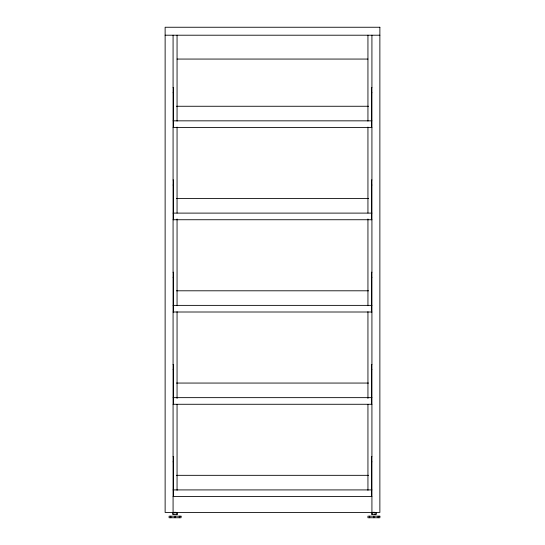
<?xml version="1.0" encoding="UTF-8"?>
<svg xmlns="http://www.w3.org/2000/svg" width="545" height="545" viewBox="0 0 545 545"><rect width="100%" height="100%" fill="white"/><g stroke="black" fill="none" stroke-linecap="round" stroke-linejoin="round"><path stroke-width="0.82" d="M165.128 35.207L379.872 35.207M177.057 59.064L367.943 59.064M173.078 87.704L173.48 87.704L173.48 127.469M371.922 87.704L371.52 87.704L371.52 127.469M173.078 92.766L173.48 92.766M371.52 92.766L371.922 92.766M176.478 106.261L368.522 106.261M173.078 120.84L371.922 120.84M173.078 127.469L371.922 127.469M173.078 179.973L173.48 179.973L173.48 219.737M371.922 179.973L371.52 179.973L371.52 219.737M173.078 185.034L173.48 185.034M371.52 185.034L371.922 185.034M176.478 198.53L368.522 198.53M173.078 213.109L371.922 213.109M173.078 219.737L371.922 219.737M173.078 272.234L173.48 272.234L173.48 312.006M371.922 272.234L371.52 272.234L371.52 312.006M173.078 277.296L173.48 277.296M371.52 277.296L371.922 277.296M176.478 290.798L368.522 290.798M173.078 305.377L371.922 305.377M173.078 312.006L371.922 312.006M173.078 364.503L173.48 364.503L173.48 404.274M371.922 364.503L371.52 364.503L371.52 404.274M173.078 369.565L173.48 369.565M371.52 369.565L371.922 369.565M176.478 383.06L368.522 383.06M173.078 397.646L371.922 397.646M173.078 404.274L371.922 404.274M173.078 456.771L173.48 456.771L173.48 496.543M371.922 456.771L371.52 456.771L371.52 496.543M173.078 461.833L173.48 461.833M371.52 461.833L371.922 461.833M176.478 475.329L368.522 475.329M173.078 489.914L371.922 489.914M173.078 496.543L371.922 496.543M173.821 512.327L176.103 512.327M372.664 512.327L374.946 512.327M176.43 514.684L176.9 514.684M375.267 514.684L375.743 514.684M378.128 516.176L378.128 517.75M375.123 512.641L375.123 514.371M373.911 516.176L373.911 517.75M372.644 512.641L372.644 514.371M371.922 35.207L371.922 512.45M369.694 516.176L369.694 517.75M367.943 35.207L367.943 121.126M367.943 127.08L367.943 213M367.943 218.954L367.943 305.725M367.943 311.679L367.943 398.456M367.943 404.41L367.943 490.33M179.285 516.176L179.285 517.75M177.057 35.207L177.057 121.126M177.057 127.08L177.057 213M177.057 218.954L177.057 305.725M177.057 311.679L177.057 398.456M177.057 404.41L177.057 490.33M176.28 512.641L176.28 514.371M175.068 516.176L175.068 517.75M173.8 512.641L173.8 514.371M173.078 35.207L173.078 512.45M170.851 516.176L170.851 517.75M379.872 27.25L165.128 27.25L165.128 512.45L379.872 512.45L379.872 27.25M177.52 512.641L172.561 512.641L172.561 514.371L177.52 514.371L177.52 512.641M376.363 512.641L371.404 512.641L371.404 514.371L376.363 514.371L376.363 512.641M181.035 516.176L169.1 516.176L169.1 517.75L181.035 517.75L181.035 516.176M379.872 516.176L367.943 516.176L367.943 517.75L379.872 517.75L379.872 516.176"/></g></svg>
